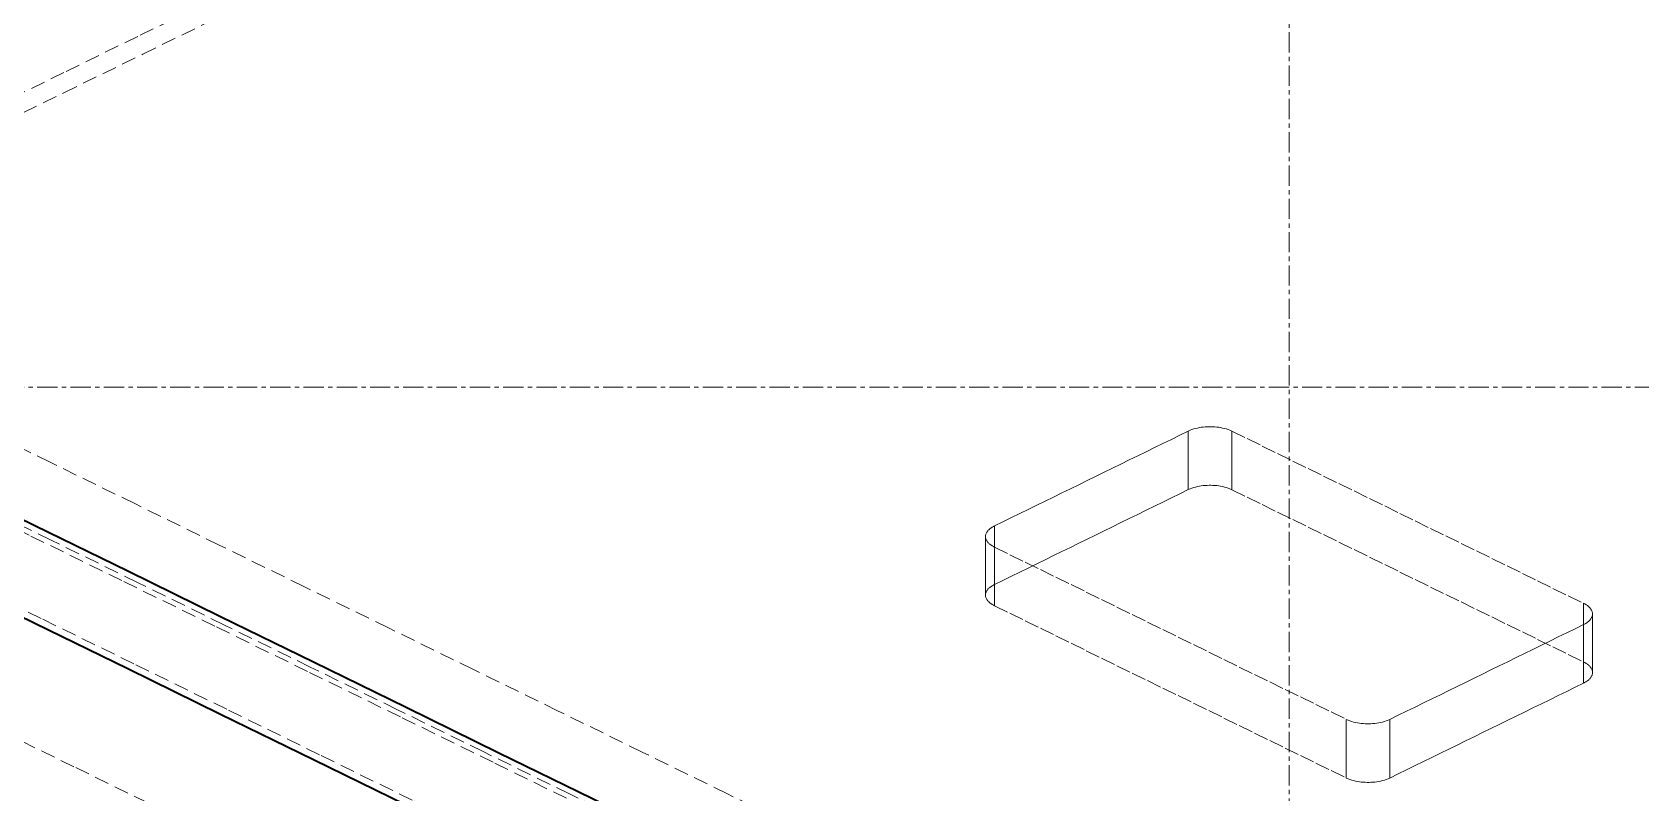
# Model space of a CAD drawing. Header units: millimetres. Extents: x 10 to 410, y 10 to 287.
# Drawn here: x 265.6 to 321.2, y 209 to 235.2 of the extents above; entities that cross this region are included whole.
import ezdxf

# ---------------------------------------------------------------- set-up
doc = ezdxf.new("R2010")
doc.units = ezdxf.units.MM
doc.linetypes.add('CENTER', pattern=[1.15, 0.7, -0.15, 0.15, -0.15])
doc.linetypes.add('DASHED', pattern=[0.75, 0.5, -0.25])
for name, color, linetype, lineweight in [('CENTER', 4, 'CENTER', 13), ('HIDDEN', 8, 'DASHED', 18), ('VISIBLE', 7, 'CONTINUOUS', 35)]:
    doc.layers.add(name, color=color, linetype=linetype, lineweight=lineweight)

msp = doc.modelspace()

# ---------------------------------------------------------------- linework, layer by layer
at = {"layer": 'CENTER'}
for p, q in [((309, 169), (309, 273)), ((214, 223), (404, 223))]:
    msp.add_line(p, q, dxfattribs=at)
at = {"layer": 'HIDDEN'}
for points in [[(238.661, 220.159), (241.215, 221.407), (243.769, 222.656), (246.323, 223.905), (248.877, 225.154), (251.431, 226.402), (253.985, 227.651), (256.539, 228.9), (259.093, 230.149), (261.647, 231.397), (264.201, 232.646), (266.755, 233.895), (269.309, 235.143), (271.863, 236.392), (274.417, 237.641), (276.971, 238.89), (279.526, 240.138), (282.08, 241.387), (284.634, 242.636), (287.188, 243.885), (289.742, 245.133), (292.296, 246.382), (294.85, 247.631), (297.404, 248.88)], [(233.887, 217.126), (236.619, 218.462), (239.35, 219.798), (242.082, 221.133), (244.814, 222.469), (247.545, 223.804), (250.277, 225.14), (253.009, 226.475), (255.74, 227.811), (258.472, 229.147), (261.204, 230.482), (263.935, 231.818), (266.667, 233.153), (269.399, 234.489), (272.13, 235.824), (274.862, 237.16), (277.594, 238.495), (280.325, 239.831), (283.057, 241.167), (285.789, 242.502), (288.52, 243.838), (291.252, 245.173), (293.984, 246.509), (296.715, 247.844)], [(310.359, 195.933), (307.153, 197.502), (303.947, 199.07), (300.741, 200.638), (297.535, 202.206), (294.328, 203.774), (291.122, 205.342), (287.916, 206.91), (284.71, 208.478), (281.504, 210.047), (278.298, 211.615), (275.091, 213.183), (271.885, 214.751), (268.679, 216.319), (265.473, 217.887), (262.267, 219.455), (259.06, 221.023), (255.854, 222.592), (252.648, 224.16), (249.442, 225.728), (246.236, 227.296), (243.03, 228.864), (239.823, 230.432), (236.617, 232)], [(310.023, 198.97), (307.101, 200.399), (304.18, 201.828), (301.258, 203.257), (298.337, 204.686), (295.415, 206.115), (292.493, 207.543), (289.572, 208.972), (286.65, 210.401), (283.729, 211.83), (280.807, 213.259), (277.886, 214.688), (274.964, 216.117), (272.042, 217.546), (269.121, 218.975), (266.199, 220.404), (263.278, 221.833), (260.356, 223.262), (257.435, 224.691), (254.513, 226.12), (251.591, 227.548), (248.67, 228.977), (245.748, 230.406), (242.827, 231.835)], [(233.886, 230.665), (237.092, 229.097), (240.298, 227.528), (243.504, 225.96), (246.71, 224.392), (249.916, 222.824), (253.123, 221.256), (256.329, 219.688), (259.535, 218.12), (262.741, 216.552), (265.947, 214.983), (269.153, 213.415), (272.36, 211.847), (275.566, 210.279), (278.772, 208.711), (281.978, 207.143), (285.184, 205.575), (288.391, 204.007), (291.597, 202.438), (294.803, 200.87), (298.009, 199.302), (301.215, 197.734), (304.421, 196.166), (307.628, 194.598)], [(308.034, 197.271), (305.048, 198.731), (302.062, 200.192), (299.076, 201.653), (296.089, 203.113), (293.103, 204.574), (290.117, 206.034), (287.131, 207.495), (284.145, 208.955), (281.159, 210.416), (278.172, 211.876), (275.186, 213.337), (272.2, 214.797), (269.214, 216.258), (266.228, 217.718), (263.242, 219.179), (260.255, 220.639), (257.269, 222.1), (254.283, 223.56), (251.297, 225.021), (248.311, 226.481), (245.324, 227.942), (242.338, 229.403), (239.352, 230.863)], [(298.826, 218.207), (299.117, 218.349), (299.408, 218.492), (299.699, 218.634), (299.99, 218.776), (300.281, 218.918), (300.572, 219.061), (300.863, 219.203), (301.154, 219.345), (301.445, 219.487), (301.736, 219.63), (302.027, 219.772), (302.318, 219.914), (302.609, 220.057), (302.9, 220.199), (303.19, 220.341), (303.481, 220.483), (303.772, 220.626), (304.063, 220.768), (304.354, 220.91), (304.645, 221.052), (304.936, 221.195), (305.227, 221.337), (305.518, 221.479)], [(305.518, 221.479), (305.58, 221.507), (305.642, 221.531), (305.706, 221.552), (305.771, 221.571), (305.836, 221.586), (305.902, 221.599), (305.968, 221.61), (306.035, 221.619), (306.102, 221.625), (306.169, 221.629), (306.236, 221.631), (306.303, 221.631), (306.37, 221.629), (306.437, 221.625), (306.504, 221.618), (306.571, 221.61), (306.637, 221.599), (306.703, 221.586), (306.768, 221.57), (306.833, 221.552), (306.897, 221.531), (306.959, 221.507), (307.021, 221.479)], [(305.518, 219.458), (305.518, 219.545), (305.518, 219.633), (305.518, 219.721), (305.518, 219.809), (305.518, 219.897), (305.518, 219.985), (305.518, 220.073), (305.518, 220.161), (305.518, 220.249), (305.518, 220.337), (305.518, 220.424), (305.518, 220.512), (305.518, 220.6), (305.518, 220.688), (305.518, 220.776), (305.518, 220.864), (305.518, 220.952), (305.518, 221.04), (305.518, 221.128), (305.518, 221.216), (305.518, 221.303), (305.518, 221.391), (305.518, 221.479)], [(307.021, 221.479), (307.549, 221.221), (308.077, 220.962), (308.606, 220.704), (309.134, 220.445), (309.663, 220.187), (310.191, 219.928), (310.72, 219.67), (311.248, 219.412), (311.776, 219.153), (312.305, 218.895), (312.833, 218.636), (313.362, 218.378), (313.89, 218.119), (314.419, 217.861), (314.947, 217.602), (315.475, 217.344), (316.004, 217.086), (316.532, 216.827), (317.061, 216.569), (317.589, 216.31), (318.118, 216.052), (318.646, 215.793), (319.174, 215.535)], [(307.021, 219.457), (307.021, 219.545), (307.021, 219.633), (307.021, 219.721), (307.021, 219.809), (307.021, 219.897), (307.021, 219.985), (307.021, 220.073), (307.021, 220.161), (307.021, 220.249), (307.021, 220.336), (307.021, 220.424), (307.021, 220.512), (307.021, 220.6), (307.021, 220.688), (307.021, 220.776), (307.021, 220.864), (307.021, 220.952), (307.021, 221.04), (307.021, 221.128), (307.021, 221.215), (307.021, 221.303), (307.021, 221.391), (307.021, 221.479)], [(305.518, 219.458), (305.58, 219.485), (305.642, 219.509), (305.706, 219.531), (305.771, 219.549), (305.836, 219.564), (305.902, 219.578), (305.968, 219.588), (306.035, 219.597), (306.102, 219.603), (306.169, 219.607), (306.236, 219.609), (306.303, 219.609), (306.37, 219.607), (306.437, 219.603), (306.504, 219.597), (306.571, 219.588), (306.637, 219.578), (306.703, 219.564), (306.768, 219.549), (306.833, 219.531), (306.897, 219.509), (306.959, 219.485), (307.021, 219.457)], [(298.826, 216.185), (299.117, 216.328), (299.408, 216.47), (299.699, 216.612), (299.99, 216.754), (300.281, 216.897), (300.572, 217.039), (300.863, 217.181), (301.154, 217.324), (301.445, 217.466), (301.736, 217.608), (302.027, 217.75), (302.318, 217.893), (302.609, 218.035), (302.9, 218.177), (303.19, 218.319), (303.481, 218.462), (303.772, 218.604), (304.063, 218.746), (304.354, 218.888), (304.645, 219.031), (304.936, 219.173), (305.227, 219.315), (305.518, 219.458)], [(307.021, 219.457), (307.549, 219.199), (308.077, 218.941), (308.606, 218.682), (309.134, 218.424), (309.663, 218.165), (310.191, 217.907), (310.72, 217.648), (311.248, 217.39), (311.776, 217.131), (312.305, 216.873), (312.833, 216.615), (313.362, 216.356), (313.89, 216.098), (314.419, 215.839), (314.947, 215.581), (315.475, 215.322), (316.004, 215.064), (316.532, 214.805), (317.061, 214.547), (317.589, 214.288), (318.118, 214.03), (318.646, 213.772), (319.174, 213.513)], [(298.826, 218.207), (298.806, 218.197), (298.787, 218.187), (298.767, 218.176), (298.748, 218.165), (298.73, 218.153), (298.711, 218.141), (298.693, 218.128), (298.676, 218.115), (298.659, 218.101), (298.642, 218.087), (298.626, 218.072), (298.611, 218.056), (298.596, 218.039), (298.582, 218.022), (298.569, 218.004), (298.557, 217.986), (298.547, 217.967), (298.537, 217.947), (298.529, 217.926), (298.523, 217.905), (298.518, 217.884), (298.515, 217.862), (298.515, 217.84)], [(298.826, 216.185), (298.826, 216.273), (298.826, 216.361), (298.826, 216.449), (298.826, 216.537), (298.826, 216.625), (298.826, 216.713), (298.826, 216.801), (298.826, 216.889), (298.826, 216.976), (298.826, 217.064), (298.826, 217.152), (298.826, 217.24), (298.826, 217.328), (298.826, 217.416), (298.826, 217.504), (298.826, 217.592), (298.826, 217.68), (298.826, 217.768), (298.826, 217.855), (298.826, 217.943), (298.826, 218.031), (298.826, 218.119), (298.826, 218.207)], [(310.023, 188.862), (307.493, 190.099), (304.964, 191.336), (302.434, 192.573), (299.905, 193.81), (297.375, 195.047), (294.846, 196.285), (292.316, 197.522), (289.787, 198.759), (287.257, 199.996), (284.728, 201.233), (282.198, 202.47), (279.669, 203.708), (277.139, 204.945), (274.61, 206.182), (272.08, 207.419), (269.551, 208.656), (267.021, 209.893), (264.492, 211.131), (261.962, 212.368), (259.433, 213.605), (256.903, 214.842), (254.374, 216.079), (251.844, 217.316)], [(298.515, 217.84), (298.515, 217.818), (298.518, 217.796), (298.523, 217.774), (298.529, 217.753), (298.537, 217.733), (298.547, 217.713), (298.557, 217.694), (298.569, 217.675), (298.582, 217.657), (298.596, 217.64), (298.611, 217.624), (298.626, 217.608), (298.642, 217.593), (298.659, 217.578), (298.676, 217.565), (298.693, 217.551), (298.711, 217.539), (298.73, 217.526), (298.748, 217.515), (298.767, 217.503), (298.786, 217.493), (298.806, 217.482), (298.826, 217.472)], [(298.515, 215.818), (298.515, 215.906), (298.515, 215.994), (298.515, 216.082), (298.515, 216.17), (298.515, 216.258), (298.515, 216.345), (298.515, 216.433), (298.515, 216.521), (298.515, 216.609), (298.515, 216.697), (298.515, 216.785), (298.515, 216.873), (298.515, 216.961), (298.515, 217.049), (298.515, 217.137), (298.515, 217.224), (298.515, 217.312), (298.515, 217.4), (298.515, 217.488), (298.515, 217.576), (298.515, 217.664), (298.515, 217.752), (298.515, 217.84)], [(298.826, 217.472), (299.354, 217.214), (299.882, 216.956), (300.411, 216.697), (300.939, 216.439), (301.468, 216.18), (301.996, 215.922), (302.525, 215.663), (303.053, 215.405), (303.581, 215.146), (304.11, 214.888), (304.638, 214.629), (305.167, 214.371), (305.695, 214.113), (306.224, 213.854), (306.752, 213.596), (307.28, 213.337), (307.809, 213.079), (308.337, 212.82), (308.866, 212.562), (309.394, 212.303), (309.923, 212.045), (310.451, 211.787), (310.979, 211.528)], [(298.826, 215.451), (298.826, 215.539), (298.826, 215.627), (298.826, 215.714), (298.826, 215.802), (298.826, 215.89), (298.826, 215.978), (298.826, 216.066), (298.826, 216.154), (298.826, 216.242), (298.826, 216.33), (298.826, 216.418), (298.826, 216.506), (298.826, 216.593), (298.826, 216.681), (298.826, 216.769), (298.826, 216.857), (298.826, 216.945), (298.826, 217.033), (298.826, 217.121), (298.826, 217.209), (298.826, 217.297), (298.826, 217.385), (298.826, 217.472)], [(298.826, 216.185), (298.806, 216.176), (298.787, 216.165), (298.767, 216.154), (298.748, 216.143), (298.73, 216.132), (298.711, 216.119), (298.693, 216.107), (298.676, 216.093), (298.659, 216.079), (298.642, 216.065), (298.626, 216.05), (298.611, 216.034), (298.596, 216.018), (298.582, 216.001), (298.569, 215.983), (298.557, 215.964), (298.547, 215.945), (298.537, 215.925), (298.529, 215.904), (298.523, 215.883), (298.518, 215.862), (298.515, 215.84), (298.515, 215.818)], [(298.515, 215.818), (298.515, 215.796), (298.518, 215.774), (298.523, 215.753), (298.529, 215.732), (298.537, 215.711), (298.547, 215.691), (298.557, 215.672), (298.569, 215.653), (298.582, 215.636), (298.596, 215.618), (298.611, 215.602), (298.626, 215.586), (298.642, 215.571), (298.659, 215.557), (298.676, 215.543), (298.693, 215.53), (298.711, 215.517), (298.73, 215.505), (298.748, 215.493), (298.767, 215.482), (298.786, 215.471), (298.806, 215.461), (298.826, 215.451)], [(298.826, 215.451), (299.354, 215.192), (299.882, 214.934), (300.411, 214.675), (300.939, 214.417), (301.468, 214.159), (301.996, 213.9), (302.525, 213.642), (303.053, 213.383), (303.581, 213.125), (304.11, 212.866), (304.638, 212.608), (305.167, 212.349), (305.695, 212.091), (306.224, 211.832), (306.752, 211.574), (307.28, 211.316), (307.809, 211.057), (308.337, 210.799), (308.866, 210.54), (309.394, 210.282), (309.923, 210.023), (310.451, 209.765), (310.979, 209.506)], [(319.485, 215.168), (319.485, 215.19), (319.482, 215.211), (319.477, 215.233), (319.471, 215.254), (319.463, 215.274), (319.453, 215.294), (319.443, 215.314), (319.431, 215.332), (319.418, 215.35), (319.404, 215.367), (319.389, 215.384), (319.374, 215.399), (319.358, 215.414), (319.341, 215.429), (319.324, 215.443), (319.307, 215.456), (319.289, 215.469), (319.27, 215.481), (319.252, 215.493), (319.233, 215.504), (319.214, 215.515), (319.194, 215.525), (319.174, 215.535)], [(319.174, 213.513), (319.174, 213.601), (319.174, 213.689), (319.174, 213.777), (319.174, 213.865), (319.174, 213.953), (319.174, 214.041), (319.174, 214.128), (319.174, 214.216), (319.174, 214.304), (319.174, 214.392), (319.174, 214.48), (319.174, 214.568), (319.174, 214.656), (319.174, 214.744), (319.174, 214.832), (319.174, 214.92), (319.174, 215.007), (319.174, 215.095), (319.174, 215.183), (319.174, 215.271), (319.174, 215.359), (319.174, 215.447), (319.174, 215.535)], [(319.174, 214.8), (319.194, 214.81), (319.213, 214.82), (319.233, 214.831), (319.252, 214.842), (319.27, 214.854), (319.289, 214.866), (319.307, 214.879), (319.324, 214.892), (319.341, 214.906), (319.358, 214.921), (319.374, 214.936), (319.389, 214.951), (319.404, 214.968), (319.418, 214.985), (319.431, 215.003), (319.443, 215.021), (319.453, 215.041), (319.463, 215.061), (319.471, 215.081), (319.477, 215.102), (319.482, 215.124), (319.485, 215.146), (319.485, 215.168)], [(319.485, 213.146), (319.485, 213.234), (319.485, 213.322), (319.485, 213.41), (319.485, 213.497), (319.485, 213.585), (319.485, 213.673), (319.485, 213.761), (319.485, 213.849), (319.485, 213.937), (319.485, 214.025), (319.485, 214.113), (319.485, 214.201), (319.485, 214.289), (319.485, 214.376), (319.485, 214.464), (319.485, 214.552), (319.485, 214.64), (319.485, 214.728), (319.485, 214.816), (319.485, 214.904), (319.485, 214.992), (319.485, 215.08), (319.485, 215.168)], [(312.482, 211.528), (312.773, 211.67), (313.064, 211.813), (313.355, 211.955), (313.646, 212.097), (313.937, 212.239), (314.228, 212.382), (314.519, 212.524), (314.81, 212.666), (315.1, 212.808), (315.391, 212.951), (315.682, 213.093), (315.973, 213.235), (316.264, 213.378), (316.555, 213.52), (316.846, 213.662), (317.137, 213.804), (317.428, 213.947), (317.719, 214.089), (318.01, 214.231), (318.301, 214.373), (318.592, 214.516), (318.883, 214.658), (319.174, 214.8)], [(319.174, 212.779), (319.174, 212.866), (319.174, 212.954), (319.174, 213.042), (319.174, 213.13), (319.174, 213.218), (319.174, 213.306), (319.174, 213.394), (319.174, 213.482), (319.174, 213.57), (319.174, 213.657), (319.174, 213.745), (319.174, 213.833), (319.174, 213.921), (319.174, 214.009), (319.174, 214.097), (319.174, 214.185), (319.174, 214.273), (319.174, 214.361), (319.174, 214.449), (319.174, 214.536), (319.174, 214.624), (319.174, 214.712), (319.174, 214.8)], [(319.485, 213.146), (319.485, 213.168), (319.482, 213.19), (319.477, 213.211), (319.471, 213.232), (319.463, 213.253), (319.453, 213.273), (319.443, 213.292), (319.431, 213.31), (319.418, 213.328), (319.404, 213.345), (319.389, 213.362), (319.374, 213.378), (319.358, 213.393), (319.341, 213.407), (319.324, 213.421), (319.307, 213.434), (319.289, 213.447), (319.27, 213.459), (319.252, 213.471), (319.233, 213.482), (319.214, 213.493), (319.194, 213.503), (319.174, 213.513)], [(319.174, 212.779), (319.194, 212.788), (319.213, 212.799), (319.233, 212.809), (319.252, 212.821), (319.27, 212.832), (319.289, 212.845), (319.307, 212.857), (319.324, 212.871), (319.341, 212.884), (319.358, 212.899), (319.374, 212.914), (319.389, 212.93), (319.404, 212.946), (319.418, 212.963), (319.431, 212.981), (319.443, 213), (319.453, 213.019), (319.463, 213.039), (319.471, 213.059), (319.477, 213.08), (319.482, 213.102), (319.485, 213.124), (319.485, 213.146)], [(312.482, 209.506), (312.773, 209.649), (313.064, 209.791), (313.355, 209.933), (313.646, 210.075), (313.937, 210.218), (314.228, 210.36), (314.519, 210.502), (314.81, 210.644), (315.1, 210.787), (315.391, 210.929), (315.682, 211.071), (315.973, 211.214), (316.264, 211.356), (316.555, 211.498), (316.846, 211.64), (317.137, 211.783), (317.428, 211.925), (317.719, 212.067), (318.01, 212.209), (318.301, 212.352), (318.592, 212.494), (318.883, 212.636), (319.174, 212.779)], [(310.979, 211.528), (311.041, 211.5), (311.103, 211.476), (311.167, 211.455), (311.232, 211.437), (311.297, 211.421), (311.363, 211.408), (311.429, 211.397), (311.496, 211.389), (311.563, 211.382), (311.63, 211.378), (311.697, 211.376), (311.764, 211.376), (311.831, 211.378), (311.898, 211.382), (311.965, 211.389), (312.032, 211.397), (312.098, 211.408), (312.164, 211.421), (312.229, 211.437), (312.294, 211.455), (312.358, 211.476), (312.42, 211.5), (312.482, 211.528)], [(310.979, 209.506), (310.979, 209.594), (310.979, 209.682), (310.979, 209.77), (310.979, 209.858), (310.979, 209.946), (310.979, 210.034), (310.979, 210.122), (310.979, 210.21), (310.979, 210.298), (310.979, 210.385), (310.979, 210.473), (310.979, 210.561), (310.979, 210.649), (310.979, 210.737), (310.979, 210.825), (310.979, 210.913), (310.979, 211.001), (310.979, 211.089), (310.979, 211.177), (310.979, 211.264), (310.979, 211.352), (310.979, 211.44), (310.979, 211.528)], [(312.482, 209.506), (312.482, 209.594), (312.482, 209.682), (312.482, 209.77), (312.482, 209.858), (312.482, 209.946), (312.482, 210.034), (312.482, 210.122), (312.482, 210.21), (312.482, 210.297), (312.482, 210.385), (312.482, 210.473), (312.482, 210.561), (312.482, 210.649), (312.482, 210.737), (312.482, 210.825), (312.482, 210.913), (312.482, 211.001), (312.482, 211.089), (312.482, 211.176), (312.482, 211.264), (312.482, 211.352), (312.482, 211.44), (312.482, 211.528)], [(310.979, 209.506), (311.041, 209.479), (311.103, 209.455), (311.167, 209.433), (311.232, 209.415), (311.297, 209.399), (311.363, 209.386), (311.429, 209.376), (311.496, 209.367), (311.563, 209.361), (311.63, 209.357), (311.697, 209.355), (311.764, 209.355), (311.831, 209.357), (311.898, 209.361), (311.965, 209.367), (312.032, 209.376), (312.098, 209.386), (312.164, 209.399), (312.229, 209.415), (312.294, 209.433), (312.358, 209.454), (312.42, 209.479), (312.482, 209.506)]]:
    msp.add_lwpolyline(points, dxfattribs=at)
at = {"layer": 'VISIBLE'}
for points in [[(233.612, 233.901), (236.819, 232.332), (240.025, 230.764), (243.231, 229.196), (246.437, 227.628), (249.643, 226.06), (252.849, 224.492), (256.056, 222.924), (259.262, 221.356), (262.468, 219.787), (265.674, 218.219), (268.88, 216.651), (272.087, 215.083), (275.293, 213.515), (278.499, 211.947), (281.705, 210.379), (284.911, 208.811), (288.117, 207.243), (291.324, 205.674), (294.53, 204.106), (297.736, 202.538), (300.942, 200.97), (304.148, 199.402), (307.354, 197.834)], [(233.612, 230.531), (236.819, 228.963), (240.025, 227.395), (243.231, 225.827), (246.437, 224.259), (249.643, 222.691), (252.849, 221.122), (256.056, 219.554), (259.262, 217.986), (262.468, 216.418), (265.674, 214.85), (268.88, 213.282), (272.087, 211.714), (275.293, 210.146), (278.499, 208.577), (281.705, 207.009), (284.911, 205.441), (288.117, 203.873), (291.324, 202.305), (294.53, 200.737), (297.736, 199.169), (300.942, 197.601), (304.148, 196.032), (307.354, 194.464)]]:
    msp.add_lwpolyline(points, dxfattribs=at)

doc.saveas('drawing.dxf')
